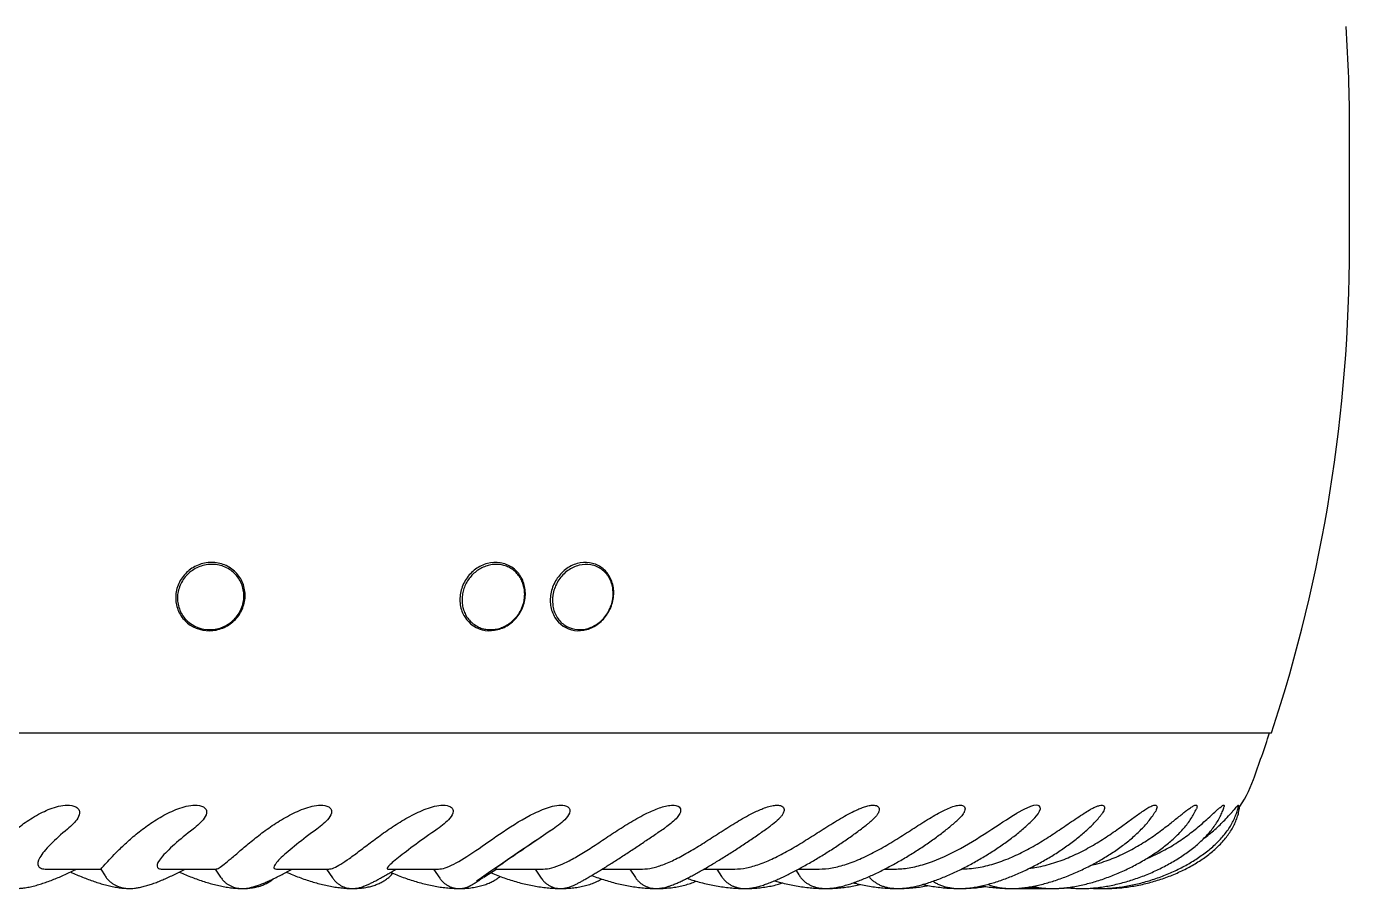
# Model space of a CAD drawing. Header units: millimetres. Extents: x 10 to 459, y 8 to 584.
# Drawn here: x 89.36 to 123.33, y 311.3 to 333.46 of the extents above; entities that cross this region are included whole.
import ezdxf

# ---------------------------------------------------------------- set-up
doc = ezdxf.new("R2010")
doc.units = ezdxf.units.MM
doc.layers.add('OUTLINE', color=7, linetype='Continuous', lineweight=25)

msp = doc.modelspace()

# ---------------------------------------------------------------- linework, layer by layer
at = {"layer": 'OUTLINE'}
for p, q in [((123.335, 327.805), (123.335, 330.805)), ((56.838, 315.305), (121.331, 315.305)), ((89.877, 311.805), (91.265, 311.805)), ((91.265, 311.805), (91.377, 311.629)), ((92.85, 311.805), (94.223, 311.805)), ((94.207, 311.805), (94.343, 311.597)), ((95.781, 311.805), (97.124, 311.805)), ((97.066, 311.805), (97.219, 311.578)), ((98.639, 311.805), (99.937, 311.805)), ((99.814, 311.805), (99.972, 311.57)), ((101.393, 311.805), (102.631, 311.805)), ((102.418, 311.805), (102.574, 311.574)), ((104.145, 311.805), (105.177, 311.805)), ((104.852, 311.805), (104.995, 311.589)), ((106.764, 311.805), (107.547, 311.805)), ((107.087, 311.805), (107.209, 311.617)), ((109.121, 311.77), (109.192, 311.657)), ((109.192, 311.805), (109.714, 311.805)), ((111.402, 311.805), (111.656, 311.805)), ((114.508, 311.305), (115.707, 311.305))]:
    msp.add_line(p, q, dxfattribs=at)
at = {"layer": 'OUTLINE', "flags": 128}
msp.add_lwpolyline([(115.248, 313.117), (115.254, 313.122), (115.3, 313.173), (115.34, 313.227), (115.377, 313.292), (115.395, 313.353), (115.392, 313.394), (115.366, 313.429), (115.335, 313.442), (115.298, 313.446), (115.223, 313.438), (115.14, 313.414), (114.97, 313.339), (114.791, 313.24), (114.791, 313.24)], dxfattribs=at)
at = {"layer": 'OUTLINE'}
for centre, radius, start, end in [((83.335, 330.805), 40, 0, 3.8049), ((83.335, 327.805), 40, 341.79, 0), ((83.335, 327.805), 39.953, 339.9456, 341.7676), ((117.577, 315.305), 3.5, 325.4336, 339.9456), ((168.491, 214.596), 118.132, 123.73708, 124.89009), ((68.839, 360.959), 58.973, 303.16953, 303.54048)]:
    msp.add_arc(centre, radius, start, end, dxfattribs=at)
for points, knots in [([(93.433, 318.184), (93.353, 318.266), (93.29, 318.362), (93.207, 318.575), (93.187, 318.689), (93.194, 318.918), (93.221, 319.034), (93.316, 319.245), (93.386, 319.344), (93.555, 319.506), (93.656, 319.572), (93.874, 319.66), (93.991, 319.684), (94.226, 319.685), (94.341, 319.663), (94.554, 319.576), (94.651, 319.511), (94.81, 319.351), (94.874, 319.253), (94.956, 319.043), (94.976, 318.927), (94.97, 318.698), (94.943, 318.583), (94.848, 318.37), (94.779, 318.273), (94.608, 318.109), (94.508, 318.044), (94.29, 317.954), (94.173, 317.931), (93.824, 317.929), (93.595, 318.021), (93.433, 318.184)], [0, 0, 0, 0, 0.0625, 0.0625, 0.125, 0.125, 0.1875, 0.1875, 0.25, 0.25, 0.3125, 0.3125, 0.375, 0.375, 0.4375, 0.4375, 0.5, 0.5, 0.5625, 0.5625, 0.625, 0.625, 0.6875, 0.6875, 0.75, 0.75, 0.8125, 0.8125, 0.875, 0.875, 1, 1, 1, 1]), ([(93.481, 318.188), (93.402, 318.264), (93.341, 318.355), (93.257, 318.556), (93.235, 318.665), (93.237, 318.884), (93.261, 318.995), (93.348, 319.199), (93.412, 319.295), (93.571, 319.453), (93.666, 319.518), (93.873, 319.607), (93.984, 319.632), (94.209, 319.637), (94.319, 319.619), (94.525, 319.54), (94.619, 319.48), (94.775, 319.329), (94.838, 319.238), (94.922, 319.038), (94.943, 318.928), (94.941, 318.709), (94.918, 318.599), (94.831, 318.393), (94.768, 318.299), (94.608, 318.138), (94.513, 318.074), (94.306, 317.985), (94.194, 317.96), (93.86, 317.952), (93.64, 318.035), (93.481, 318.188)], [0, 0, 0, 0, 0.0625, 0.0625, 0.125, 0.125, 0.1875, 0.1875, 0.25, 0.25, 0.3125, 0.3125, 0.375, 0.375, 0.4375, 0.4375, 0.5, 0.5, 0.5625, 0.5625, 0.625, 0.625, 0.6875, 0.6875, 0.75, 0.75, 0.8125, 0.8125, 0.875, 0.875, 1, 1, 1, 1]), ([(100.613, 318.283), (100.555, 318.376), (100.516, 318.481), (100.481, 318.704), (100.486, 318.821), (100.537, 319.048), (100.584, 319.159), (100.713, 319.355), (100.795, 319.442), (100.982, 319.579), (101.088, 319.629), (101.305, 319.686), (101.416, 319.692), (101.632, 319.659), (101.733, 319.62), (101.912, 319.502), (101.988, 319.424), (102.103, 319.241), (102.142, 319.134), (102.177, 318.913), (102.173, 318.795), (102.122, 318.569), (102.076, 318.458), (101.947, 318.261), (101.865, 318.174), (101.677, 318.036), (101.572, 317.986), (101.355, 317.929), (101.243, 317.923), (100.922, 317.972), (100.73, 318.098), (100.613, 318.283)], [0, 0, 0, 0, 0.0625, 0.0625, 0.125, 0.125, 0.1875, 0.1875, 0.25, 0.25, 0.3125, 0.3125, 0.375, 0.375, 0.4375, 0.4375, 0.5, 0.5, 0.5625, 0.5625, 0.625, 0.625, 0.6875, 0.6875, 0.75, 0.75, 0.8125, 0.8125, 0.875, 0.875, 1, 1, 1, 1]), ([(100.827, 318.111), (100.794, 318.14), (100.728, 318.199), (100.65, 318.308), (100.591, 318.43), (100.554, 318.563), (100.54, 318.702), (100.548, 318.844), (100.579, 318.984), (100.631, 319.119), (100.705, 319.245), (100.796, 319.358), (100.903, 319.455), (101.022, 319.534), (101.151, 319.592), (101.286, 319.627), (101.422, 319.639), (101.556, 319.627), (101.684, 319.59), (101.803, 319.532), (101.909, 319.452), (101.999, 319.354), (102.07, 319.24), (102.121, 319.114), (102.149, 318.978), (102.156, 318.838), (102.139, 318.696), (102.1, 318.557), (102.039, 318.425), (101.959, 318.303), (101.862, 318.196), (101.75, 318.105), (101.627, 318.034), (101.495, 317.984), (101.36, 317.958), (101.224, 317.955), (101.091, 317.977), (100.955, 318.024), (100.873, 318.08), (100.827, 318.111)], [0, 0, 0, 0, 0.026828, 0.053652, 0.080483, 0.107314, 0.134123, 0.16093, 0.18772, 0.214507, 0.241302, 0.268094, 0.294911, 0.321731, 0.348593, 0.375453, 0.402347, 0.429242, 0.45615, 0.483058, 0.509954, 0.536852, 0.563713, 0.590574, 0.6174, 0.644219, 0.67101, 0.697806, 0.724591, 0.751381, 0.778187, 0.804996, 0.831842, 0.85869, 0.885575, 0.912461, 0.939369, 0.966277, 1, 1, 1, 1]), ([(102.927, 318.273), (102.871, 318.365), (102.834, 318.47), (102.802, 318.692), (102.807, 318.809), (102.857, 319.036), (102.904, 319.147), (103.029, 319.345), (103.11, 319.433), (103.292, 319.573), (103.394, 319.625), (103.605, 319.684), (103.713, 319.692), (103.922, 319.662), (104.02, 319.625), (104.192, 319.51), (104.265, 319.433), (104.376, 319.251), (104.413, 319.146), (104.446, 318.925), (104.441, 318.808), (104.391, 318.581), (104.345, 318.47), (104.219, 318.27), (104.14, 318.183), (103.956, 318.042), (103.855, 317.99), (103.644, 317.931), (103.535, 317.923), (103.225, 317.968), (103.039, 318.09), (102.927, 318.273)], [0, 0, 0, 0, 0.0625, 0.0625, 0.125, 0.125, 0.1875, 0.1875, 0.25, 0.25, 0.3125, 0.3125, 0.375, 0.375, 0.4375, 0.4375, 0.5, 0.5, 0.5625, 0.5625, 0.625, 0.625, 0.6875, 0.6875, 0.75, 0.75, 0.8125, 0.8125, 0.875, 0.875, 1, 1, 1, 1]), ([(103.168, 318.081), (103.086, 318.139), (103.019, 318.215), (102.917, 318.393), (102.884, 318.495), (102.859, 318.708), (102.866, 318.821), (102.92, 319.037), (102.967, 319.142), (103.092, 319.329), (103.171, 319.411), (103.349, 319.54), (103.446, 319.586), (103.651, 319.638), (103.754, 319.642), (103.951, 319.607), (104.044, 319.568), (104.204, 319.454), (104.273, 319.377), (104.373, 319.201), (104.406, 319.098), (104.432, 318.885), (104.425, 318.773), (104.371, 318.556), (104.325, 318.452), (104.199, 318.263), (104.121, 318.181), (103.943, 318.052), (103.845, 318.006), (103.542, 317.929), (103.331, 317.965), (103.168, 318.081)], [0, 0, 0, 0, 0.0625, 0.0625, 0.125, 0.125, 0.1875, 0.1875, 0.25, 0.25, 0.3125, 0.3125, 0.375, 0.375, 0.4375, 0.4375, 0.5, 0.5, 0.5625, 0.5625, 0.625, 0.625, 0.6875, 0.6875, 0.75, 0.75, 0.8125, 0.8125, 0.875, 0.875, 1, 1, 1, 1]), ([(89.721, 313.24), (89.848, 313.306), (89.985, 313.364), (90.201, 313.423), (90.276, 313.438), (90.428, 313.45), (90.506, 313.447), (90.612, 313.413), (90.645, 313.396), (90.695, 313.35), (90.712, 313.32), (90.731, 313.228), (90.708, 313.167), (90.643, 313.058), (90.6, 313.01), (90.51, 312.918), (90.461, 312.875), (90.412, 312.834)], [0, 0, 0, 0, 0.25, 0.25, 0.375, 0.375, 0.5, 0.5, 0.5625, 0.5625, 0.625, 0.625, 0.75, 0.75, 0.875, 0.875, 1, 1, 1, 1]), ([(92.99, 313.24), (93.122, 313.306), (93.262, 313.364), (93.481, 313.423), (93.557, 313.438), (93.707, 313.45), (93.784, 313.447), (93.886, 313.412), (93.918, 313.395), (93.964, 313.349), (93.979, 313.32), (93.991, 313.228), (93.962, 313.166), (93.889, 313.058), (93.843, 313.01), (93.745, 312.918), (93.692, 312.875), (93.639, 312.834)], [0, 0, 0, 0, 0.25, 0.25, 0.375, 0.375, 0.5, 0.5, 0.5625, 0.5625, 0.625, 0.625, 0.75, 0.75, 0.875, 0.875, 1, 1, 1, 1]), ([(96.217, 313.24), (96.352, 313.306), (96.493, 313.365), (96.713, 313.423), (96.786, 313.438), (96.934, 313.45), (97.01, 313.447), (97.107, 313.412), (97.137, 313.395), (97.179, 313.349), (97.191, 313.32), (97.196, 313.228), (97.163, 313.166), (97.082, 313.058), (97.032, 313.009), (96.928, 312.918), (96.872, 312.875), (96.816, 312.834)], [0, 0, 0, 0, 0.25, 0.25, 0.375, 0.375, 0.5, 0.5, 0.5625, 0.5625, 0.625, 0.625, 0.75, 0.75, 0.875, 0.875, 1, 1, 1, 1]), ([(99.366, 313.24), (99.501, 313.306), (99.642, 313.364), (99.858, 313.423), (99.931, 313.438), (100.073, 313.45), (100.146, 313.447), (100.239, 313.413), (100.267, 313.397), (100.305, 313.35), (100.315, 313.321), (100.313, 313.229), (100.277, 313.168), (100.189, 313.058), (100.136, 313.01), (100.026, 312.918), (99.968, 312.875), (99.909, 312.834)], [0, 0, 0, 0, 0.25, 0.25, 0.375, 0.375, 0.5, 0.5, 0.5625, 0.5625, 0.625, 0.625, 0.75, 0.75, 0.875, 0.875, 1, 1, 1, 1]), ([(102.402, 313.24), (102.537, 313.306), (102.676, 313.364), (102.887, 313.423), (102.958, 313.438), (103.096, 313.45), (103.166, 313.447), (103.251, 313.413), (103.276, 313.396), (103.309, 313.35), (103.316, 313.32), (103.307, 313.228), (103.267, 313.167), (103.173, 313.058), (103.118, 313.01), (103.004, 312.918), (102.944, 312.875), (102.882, 312.834)], [0, 0, 0, 0, 0.25, 0.25, 0.375, 0.375, 0.5, 0.5, 0.5625, 0.5625, 0.625, 0.625, 0.75, 0.75, 0.875, 0.875, 1, 1, 1, 1]), ([(105.292, 313.24), (105.345, 313.266), (105.45, 313.316), (105.61, 313.378), (105.768, 313.426), (105.898, 313.447), (105.996, 313.447), (106.064, 313.434), (106.12, 313.406), (106.155, 313.36), (106.161, 313.298), (106.141, 313.237), (106.108, 313.18), (106.047, 313.102), (105.945, 313.006), (105.839, 312.925), (105.778, 312.884), (105.767, 312.876)], [0, 0, 0, 0, 0.102774, 0.205484, 0.306196, 0.406563, 0.456997, 0.507262, 0.554921, 0.602988, 0.64528, 0.693272, 0.730756, 0.768348, 0.872177, 0.976575, 1, 1, 1, 1]), ([(108.004, 313.24), (108.049, 313.262), (108.138, 313.306), (108.278, 313.365), (108.422, 313.415), (108.556, 313.444), (108.655, 313.449), (108.719, 313.439), (108.764, 313.421), (108.802, 313.39), (108.819, 313.34), (108.811, 313.276), (108.778, 313.21), (108.73, 313.145), (108.647, 313.058), (108.564, 312.985), (108.495, 312.938), (108.483, 312.93)], [0, 0, 0, 0, 0.094202, 0.188364, 0.294238, 0.399852, 0.478351, 0.518043, 0.557642, 0.605208, 0.653153, 0.695006, 0.751296, 0.799105, 0.847037, 0.974155, 1, 1, 1, 1]), ([(110.509, 313.24), (110.575, 313.274), (110.681, 313.327), (110.824, 313.386), (110.94, 313.423), (111.053, 313.447), (111.146, 313.448), (111.213, 313.427), (111.25, 313.392), (111.262, 313.343), (111.251, 313.283), (111.219, 313.219), (111.173, 313.158), (111.107, 313.087), (111.044, 313.029), (110.996, 312.992), (110.987, 312.985)], [0, 0, 0, 0, 0.153331, 0.245865, 0.338326, 0.43232, 0.525805, 0.584311, 0.643265, 0.687345, 0.731439, 0.788851, 0.836201, 0.883673, 0.978026, 1, 1, 1, 1]), ([(112.78, 313.24), (112.825, 313.264), (112.922, 313.317), (113.069, 313.384), (113.207, 313.432), (113.308, 313.448), (113.373, 313.445), (113.417, 313.432), (113.451, 313.404), (113.464, 313.356), (113.452, 313.294), (113.419, 313.232), (113.376, 313.174), (113.322, 313.111), (113.275, 313.072), (113.246, 313.046)], [0, 0, 0, 0, 0.1166198, 0.2548262, 0.3927435, 0.4989948, 0.5527304, 0.606323, 0.6634089, 0.721019, 0.7707113, 0.8288623, 0.8750123, 0.9212888, 1, 1, 1, 1]), ([(114.05, 311.414), (114.073, 311.404), (114.131, 311.38), (114.231, 311.352), (114.35, 311.327), (114.479, 311.311), (114.617, 311.304), (114.763, 311.306), (114.915, 311.317), (115.069, 311.337), (115.226, 311.364), (115.384, 311.399), (115.543, 311.44), (115.703, 311.487), (115.864, 311.54), (116.025, 311.599), (116.186, 311.663), (116.346, 311.732), (116.505, 311.806), (116.662, 311.884), (116.817, 311.967), (116.969, 312.053), (117.117, 312.143), (117.262, 312.236), (117.401, 312.332), (117.536, 312.431), (117.665, 312.533), (117.789, 312.638), (117.906, 312.745), (118.016, 312.855), (118.12, 312.968), (118.215, 313.084), (118.29, 313.186), (118.329, 313.251), (118.343, 313.274)], [0, 0, 0, 0, 0.018167, 0.046218, 0.07601, 0.107597, 0.140688, 0.174658, 0.208733, 0.242448, 0.275686, 0.308457, 0.340823, 0.372854, 0.404616, 0.436167, 0.46756, 0.498838, 0.53004, 0.561199, 0.592356, 0.623529, 0.654754, 0.686063, 0.717496, 0.749102, 0.780927, 0.813033, 0.845493, 0.878387, 0.911805, 0.945831, 0.980485, 1, 1, 1, 1]), ([(115.208, 311.362), (115.235, 311.355), (115.306, 311.338), (115.428, 311.32), (115.572, 311.307), (115.723, 311.304), (115.878, 311.309), (116.037, 311.323), (116.199, 311.344), (116.362, 311.373), (116.526, 311.409), (116.691, 311.451), (116.856, 311.499), (117.022, 311.554), (117.187, 311.614), (117.35, 311.679), (117.513, 311.75), (117.673, 311.825), (117.83, 311.905), (117.984, 311.99), (118.133, 312.078), (118.279, 312.17), (118.419, 312.266), (118.555, 312.366), (118.684, 312.469), (118.806, 312.575), (118.922, 312.684), (119.031, 312.798), (119.131, 312.915), (119.223, 313.035), (119.304, 313.16), (119.363, 313.266), (119.391, 313.331), (119.401, 313.352)], [0, 0, 0, 0, 0.020472, 0.053354, 0.087204, 0.121531, 0.155823, 0.189837, 0.223497, 0.256806, 0.2898, 0.322529, 0.355041, 0.387382, 0.419596, 0.451725, 0.483798, 0.515856, 0.547923, 0.580032, 0.612214, 0.644508, 0.676955, 0.709603, 0.742499, 0.775702, 0.809275, 0.843277, 0.87775, 0.912685, 0.947964, 0.983121, 1, 1, 1, 1]), ([(116.093, 311.331), (116.115, 311.328), (116.187, 311.317), (116.312, 311.308), (116.47, 311.304), (116.632, 311.308), (116.796, 311.321), (116.963, 311.341), (117.131, 311.368), (117.3, 311.402), (117.469, 311.443), (117.638, 311.49), (117.807, 311.543), (117.975, 311.602), (118.141, 311.667), (118.304, 311.737), (118.465, 311.813), (118.622, 311.893), (118.775, 311.977), (118.923, 312.067), (119.067, 312.16), (119.204, 312.258), (119.336, 312.36), (119.461, 312.466), (119.578, 312.575), (119.688, 312.689), (119.789, 312.807), (119.881, 312.93), (119.961, 313.055), (120.027, 313.179), (120.078, 313.297), (120.102, 313.373), (120.114, 313.41)], [0, 0, 0, 0, 0.015537, 0.050589, 0.085657, 0.120536, 0.15515, 0.189484, 0.223558, 0.257405, 0.291064, 0.324573, 0.357972, 0.391295, 0.424577, 0.457852, 0.491147, 0.524492, 0.557923, 0.591472, 0.625186, 0.659104, 0.693274, 0.727741, 0.762554, 0.797736, 0.833288, 0.869145, 0.905065, 0.940622, 0.971719, 1, 1, 1, 1]), ([(116.52, 313.24), (116.566, 313.269), (116.644, 313.318), (116.747, 313.374), (116.834, 313.415), (116.915, 313.442), (116.979, 313.45), (117.024, 313.436), (117.046, 313.406), (117.046, 313.36), (117.028, 313.307), (116.996, 313.248), (116.966, 313.211), (116.95, 313.192)], [0, 0, 0, 0, 0.161712, 0.274979, 0.388176, 0.502761, 0.61691, 0.695329, 0.774309, 0.830581, 0.887043, 0.940886, 1, 1, 1, 1]), ([(116.694, 311.314), (116.711, 311.313), (116.78, 311.307), (116.907, 311.304), (117.074, 311.307), (117.243, 311.318), (117.414, 311.337), (117.587, 311.362), (117.759, 311.395), (117.932, 311.434), (118.104, 311.48), (118.275, 311.532), (118.444, 311.59), (118.611, 311.654), (118.775, 311.724), (118.935, 311.799), (119.092, 311.879), (119.243, 311.964), (119.389, 312.054), (119.53, 312.149), (119.664, 312.249), (119.791, 312.353), (119.911, 312.462), (120.022, 312.575), (120.125, 312.694), (120.217, 312.816), (120.297, 312.942), (120.366, 313.07), (120.418, 313.195), (120.459, 313.318), (120.475, 313.399), (120.483, 313.441)], [0, 0, 0, 0, 0.011462, 0.047559, 0.083449, 0.119112, 0.154557, 0.189808, 0.224897, 0.259856, 0.294721, 0.329526, 0.364301, 0.39908, 0.433891, 0.468758, 0.503723, 0.538819, 0.574083, 0.609558, 0.645277, 0.681284, 0.717596, 0.754217, 0.791107, 0.828137, 0.865003, 0.901369, 0.936878, 0.967717, 1, 1, 1, 1]), ([(116.989, 311.307), (116.997, 311.306), (117.062, 311.304), (117.186, 311.306), (117.359, 311.314), (117.533, 311.33), (117.709, 311.354), (117.884, 311.384), (118.059, 311.421), (118.233, 311.465), (118.406, 311.515), (118.576, 311.571), (118.743, 311.634), (118.907, 311.702), (119.067, 311.777), (119.222, 311.856), (119.371, 311.942), (119.515, 312.032), (119.653, 312.128), (119.783, 312.23), (119.906, 312.336), (120.02, 312.447), (120.125, 312.564), (120.219, 312.685), (120.302, 312.809), (120.372, 312.936), (120.429, 313.065), (120.472, 313.194), (120.499, 313.305), (120.507, 313.373), (120.51, 313.398)], [0, 0, 0, 0, 0.006, 0.043697, 0.081204, 0.11854, 0.155733, 0.192811, 0.229807, 0.266751, 0.303678, 0.340618, 0.377597, 0.414643, 0.451794, 0.489084, 0.526549, 0.564223, 0.602141, 0.640323, 0.678779, 0.717483, 0.756368, 0.795235, 0.833819, 0.871819, 0.908952, 0.945024, 0.979968, 1, 1, 1, 1]), ([(117.948, 313.24), (117.991, 313.27), (118.074, 313.327), (118.186, 313.395), (118.275, 313.436), (118.332, 313.449), (118.364, 313.444), (118.383, 313.431), (118.394, 313.404), (118.385, 313.356), (118.366, 313.308), (118.348, 313.281), (118.343, 313.274)], [0, 0, 0, 0, 0.181755, 0.353901, 0.525632, 0.645948, 0.706671, 0.767266, 0.840253, 0.913919, 0.976777, 1, 1, 1, 1]), ([(119.061, 313.24), (119.089, 313.263), (119.147, 313.308), (119.231, 313.37), (119.313, 313.424), (119.371, 313.448), (119.404, 313.446), (119.417, 313.431), (119.42, 313.402), (119.408, 313.369), (119.401, 313.352)], [0, 0, 0, 0, 0.151858, 0.303658, 0.490536, 0.676581, 0.76326, 0.849588, 0.925015, 1, 1, 1, 1]), ([(119.845, 313.24), (119.883, 313.275), (119.943, 313.331), (120.011, 313.39), (120.056, 313.425), (120.089, 313.445), (120.112, 313.449), (120.118, 313.436), (120.117, 313.42), (120.114, 313.411), (120.114, 313.41)], [0, 0, 0, 0, 0.264801, 0.41952, 0.574091, 0.69715, 0.819908, 0.934511, 0.992802, 1, 1, 1, 1]), ([(120.292, 313.24), (120.307, 313.258), (120.341, 313.296), (120.386, 313.348), (120.427, 313.395), (120.46, 313.431), (120.478, 313.446), (120.487, 313.451), (120.483, 313.441), (120.483, 313.441)], [0, 0, 0, 0, 0.1501557, 0.3256516, 0.5010801, 0.6779174, 0.8543539, 0.9903297, 1, 1, 1, 1]), ([(88.27, 311.814), (88.269, 311.815), (88.262, 311.818), (88.266, 311.844), (88.282, 311.888), (88.311, 311.945), (88.353, 312.015), (88.409, 312.097), (88.476, 312.189), (88.556, 312.289), (88.65, 312.397), (88.757, 312.513), (88.878, 312.633), (89.012, 312.756), (89.162, 312.88), (89.329, 313.005), (89.514, 313.128), (89.652, 313.203), (89.721, 313.24)], [0, 0, 0, 0, 0.013722, 0.091722, 0.155153, 0.218586, 0.283944, 0.349301, 0.411474, 0.473645, 0.537529, 0.601415, 0.665244, 0.729067, 0.794766, 0.860457, 0.929881, 1, 1, 1, 1]), ([(91.265, 311.805), (91.269, 311.805), (91.307, 311.848), (91.458, 312.014), (91.568, 312.134), (91.788, 312.353), (91.869, 312.432), (92.049, 312.594), (92.147, 312.68), (92.362, 312.85), (92.476, 312.934), (92.72, 313.094), (92.852, 313.171), (92.99, 313.24)], [0, 0, 0, 0, 0.25, 0.25, 0.5, 0.5, 0.625, 0.625, 0.75, 0.75, 0.875, 0.875, 1, 1, 1, 1]), ([(94.223, 311.805), (94.241, 311.805), (94.268, 311.816), (94.338, 311.858), (94.383, 311.889), (94.488, 311.972), (94.549, 312.022), (94.687, 312.139), (94.765, 312.207), (94.935, 312.352), (95.027, 312.43), (95.227, 312.594), (95.335, 312.679), (95.563, 312.848), (95.683, 312.932), (95.939, 313.094), (96.076, 313.171), (96.217, 313.24)], [0, 0, 0, 0, 0.125, 0.125, 0.25, 0.25, 0.375, 0.375, 0.5, 0.5, 0.625, 0.625, 0.75, 0.75, 0.875, 0.875, 1, 1, 1, 1]), ([(97.124, 311.805), (97.158, 311.805), (97.201, 311.816), (97.303, 311.858), (97.363, 311.889), (97.498, 311.972), (97.572, 312.022), (97.736, 312.139), (97.827, 312.207), (98.019, 312.352), (98.12, 312.43), (98.338, 312.593), (98.454, 312.679), (98.695, 312.848), (98.82, 312.932), (99.084, 313.093), (99.223, 313.171), (99.366, 313.24)], [0, 0, 0, 0, 0.125, 0.125, 0.25, 0.25, 0.375, 0.375, 0.5, 0.5, 0.625, 0.625, 0.75, 0.75, 0.875, 0.875, 1, 1, 1, 1]), ([(99.937, 311.805), (100.037, 311.805), (100.173, 311.849), (100.496, 312.013), (100.688, 312.135), (101.111, 312.425), (101.347, 312.596), (101.848, 312.933), (102.121, 313.104), (102.402, 313.24)], [0, 0, 0, 0, 0.25, 0.25, 0.5, 0.5, 0.75, 0.75, 1, 1, 1, 1]), ([(102.631, 311.805), (102.697, 311.805), (102.77, 311.816), (102.931, 311.858), (103.019, 311.889), (103.209, 311.972), (103.308, 312.023), (103.519, 312.14), (103.63, 312.207), (103.861, 312.353), (103.98, 312.431), (104.225, 312.594), (104.353, 312.68), (104.612, 312.849), (104.743, 312.933), (105.013, 313.094), (105.153, 313.172), (105.292, 313.24)], [0, 0, 0, 0, 0.125, 0.125, 0.25, 0.25, 0.375, 0.375, 0.5, 0.5, 0.625, 0.625, 0.75, 0.75, 0.875, 0.875, 1, 1, 1, 1]), ([(104.996, 311.59), (105.004, 311.578), (105.026, 311.542), (105.074, 311.491), (105.135, 311.436), (105.202, 311.392), (105.27, 311.358), (105.339, 311.333), (105.407, 311.316), (105.473, 311.307), (105.536, 311.304), (105.597, 311.307), (105.658, 311.314), (105.721, 311.325), (105.793, 311.343), (105.883, 311.372), (105.983, 311.41), (106.091, 311.456), (106.195, 311.504), (106.305, 311.558), (106.42, 311.618), (106.539, 311.681), (106.661, 311.749), (106.787, 311.82), (106.916, 311.896), (107.048, 311.974), (107.183, 312.056), (107.319, 312.141), (107.456, 312.227), (107.594, 312.316), (107.732, 312.407), (107.87, 312.498), (108.006, 312.591), (108.14, 312.683), (108.271, 312.775), (108.386, 312.857), (108.455, 312.908), (108.484, 312.929)], [0, 0, 0, 0, 0.009116, 0.027666, 0.045685, 0.063274, 0.08052, 0.097509, 0.114336, 0.131169, 0.148286, 0.166165, 0.185548, 0.207568, 0.234082, 0.268627, 0.317016, 0.354908, 0.390698, 0.428378, 0.464688, 0.500163, 0.535109, 0.569691, 0.604023, 0.63817, 0.672189, 0.706108, 0.73996, 0.77377, 0.807551, 0.841321, 0.875097, 0.908891, 0.942716, 0.976601, 1, 1, 1, 1]), ([(105.177, 311.805), (105.258, 311.805), (105.345, 311.816), (105.532, 311.858), (105.634, 311.889), (105.847, 311.972), (105.957, 312.022), (106.188, 312.14), (106.309, 312.207), (106.554, 312.353), (106.679, 312.431), (106.935, 312.594), (107.067, 312.68), (107.33, 312.849), (107.462, 312.933), (107.731, 313.094), (107.869, 313.172), (108.004, 313.24)], [0, 0, 0, 0, 0.125, 0.125, 0.25, 0.25, 0.375, 0.375, 0.5, 0.5, 0.625, 0.625, 0.75, 0.75, 0.875, 0.875, 1, 1, 1, 1]), ([(107.21, 311.618), (107.216, 311.608), (107.237, 311.573), (107.282, 311.521), (107.344, 311.462), (107.412, 311.414), (107.482, 311.375), (107.554, 311.346), (107.627, 311.325), (107.7, 311.312), (107.773, 311.305), (107.849, 311.305), (107.93, 311.311), (108.021, 311.324), (108.129, 311.348), (108.246, 311.382), (108.37, 311.425), (108.494, 311.472), (108.621, 311.526), (108.75, 311.584), (108.881, 311.647), (109.014, 311.713), (109.15, 311.784), (109.287, 311.859), (109.427, 311.937), (109.568, 312.019), (109.709, 312.104), (109.851, 312.191), (109.993, 312.28), (110.134, 312.371), (110.272, 312.464), (110.409, 312.557), (110.543, 312.651), (110.674, 312.746), (110.8, 312.84), (110.905, 312.92), (110.965, 312.968), (110.987, 312.985)], [0, 0, 0, 0, 0.0074, 0.026587, 0.04537, 0.063869, 0.082236, 0.100631, 0.119272, 0.138468, 0.158681, 0.180598, 0.205245, 0.234203, 0.269741, 0.312456, 0.348773, 0.386915, 0.42304, 0.457919, 0.492009, 0.525567, 0.558753, 0.591669, 0.62439, 0.656971, 0.689451, 0.721861, 0.754229, 0.786578, 0.81893, 0.851307, 0.883724, 0.916209, 0.948799, 0.981525, 1, 1, 1, 1]), ([(107.547, 311.805), (107.641, 311.805), (107.741, 311.816), (107.954, 311.858), (108.068, 311.89), (108.301, 311.972), (108.421, 312.022), (108.67, 312.14), (108.799, 312.208), (109.056, 312.353), (109.186, 312.431), (109.45, 312.594), (109.584, 312.68), (109.848, 312.849), (109.98, 312.933), (110.245, 313.095), (110.379, 313.172), (110.509, 313.24)], [0, 0, 0, 0, 0.125, 0.125, 0.25, 0.25, 0.375, 0.375, 0.5, 0.5, 0.625, 0.625, 0.75, 0.75, 0.875, 0.875, 1, 1, 1, 1]), ([(109.193, 311.658), (109.201, 311.643), (109.226, 311.603), (109.276, 311.545), (109.34, 311.484), (109.41, 311.433), (109.484, 311.391), (109.561, 311.358), (109.64, 311.333), (109.722, 311.316), (109.809, 311.307), (109.902, 311.304), (110.005, 311.309), (110.122, 311.324), (110.251, 311.35), (110.388, 311.385), (110.526, 311.427), (110.664, 311.476), (110.802, 311.529), (110.942, 311.588), (111.083, 311.651), (111.226, 311.718), (111.371, 311.79), (111.516, 311.866), (111.663, 311.946), (111.809, 312.028), (111.955, 312.114), (112.1, 312.203), (112.243, 312.294), (112.384, 312.386), (112.523, 312.481), (112.658, 312.576), (112.79, 312.672), (112.917, 312.769), (113.039, 312.866), (113.15, 312.958), (113.217, 313.017), (113.248, 313.045)], [0, 0, 0, 0, 0.010877, 0.030612, 0.05007, 0.06942, 0.088861, 0.108623, 0.129011, 0.150439, 0.173487, 0.198949, 0.227878, 0.261319, 0.298862, 0.336702, 0.372704, 0.407162, 0.440553, 0.473205, 0.505339, 0.537096, 0.568575, 0.599854, 0.630984, 0.662011, 0.692965, 0.723882, 0.75479, 0.785705, 0.816657, 0.84767, 0.87878, 0.910024, 0.941451, 0.97312, 1, 1, 1, 1]), ([(109.714, 311.805), (109.82, 311.805), (109.932, 311.816), (110.169, 311.858), (110.293, 311.89), (110.545, 311.972), (110.674, 312.022), (110.938, 312.14), (111.072, 312.208), (111.339, 312.353), (111.473, 312.431), (111.742, 312.595), (111.876, 312.68), (112.139, 312.849), (112.269, 312.933), (112.529, 313.096), (112.656, 313.172), (112.78, 313.24)], [0, 0, 0, 0, 0.125, 0.125, 0.25, 0.25, 0.375, 0.375, 0.5, 0.5, 0.625, 0.625, 0.75, 0.75, 0.875, 0.875, 1, 1, 1, 1]), ([(110.993, 311.611), (110.997, 311.606), (111.019, 311.576), (111.069, 311.528), (111.14, 311.471), (111.217, 311.423), (111.298, 311.384), (111.384, 311.352), (111.475, 311.329), (111.572, 311.313), (111.678, 311.305), (111.795, 311.305), (111.924, 311.315), (112.062, 311.335), (112.205, 311.364), (112.35, 311.401), (112.496, 311.444), (112.643, 311.493), (112.79, 311.548), (112.939, 311.608), (113.089, 311.672), (113.24, 311.742), (113.391, 311.815), (113.542, 311.893), (113.693, 311.975), (113.842, 312.059), (113.99, 312.147), (114.136, 312.238), (114.279, 312.331), (114.418, 312.426), (114.554, 312.523), (114.685, 312.621), (114.811, 312.72), (114.932, 312.82), (115.048, 312.922), (115.154, 313.021), (115.218, 313.085), (115.248, 313.116)], [0, 0, 0, 0, 0.004299, 0.024792, 0.045281, 0.06599, 0.087179, 0.109178, 0.132408, 0.157401, 0.184792, 0.21518, 0.24863, 0.283975, 0.319049, 0.353079, 0.38613, 0.418412, 0.450116, 0.481387, 0.512336, 0.543041, 0.573565, 0.603958, 0.634263, 0.664513, 0.694738, 0.724969, 0.755227, 0.785541, 0.815949, 0.846488, 0.877209, 0.908162, 0.93943, 0.971105, 1, 1, 1, 1]), ([(111.656, 311.805), (111.773, 311.805), (111.896, 311.816), (112.153, 311.858), (112.286, 311.89), (112.688, 312.013), (112.968, 312.135), (113.516, 312.425), (113.789, 312.596), (114.307, 312.933), (114.559, 313.104), (114.791, 313.24)], [0, 0, 0, 0, 0.125, 0.125, 0.25, 0.25, 0.5, 0.5, 0.75, 0.75, 1, 1, 1, 1]), ([(112.64, 311.493), (112.647, 311.488), (112.68, 311.464), (112.744, 311.428), (112.834, 311.387), (112.93, 311.355), (113.034, 311.33), (113.147, 311.313), (113.27, 311.304), (113.404, 311.305), (113.545, 311.315), (113.693, 311.335), (113.843, 311.363), (113.994, 311.398), (114.147, 311.439), (114.301, 311.487), (114.456, 311.541), (114.612, 311.6), (114.768, 311.664), (114.924, 311.733), (115.08, 311.806), (115.235, 311.884), (115.388, 311.966), (115.54, 312.051), (115.689, 312.14), (115.834, 312.231), (115.976, 312.326), (116.114, 312.422), (116.247, 312.521), (116.376, 312.622), (116.498, 312.725), (116.615, 312.829), (116.725, 312.936), (116.829, 313.045), (116.904, 313.13), (116.942, 313.179), (116.951, 313.191)], [0, 0, 0, 0, 0.00588, 0.028704, 0.052353, 0.077191, 0.10364, 0.132128, 0.16293, 0.19588, 0.23016, 0.264533, 0.298319, 0.331415, 0.363896, 0.395874, 0.427458, 0.458734, 0.489774, 0.520636, 0.551371, 0.582018, 0.612611, 0.643189, 0.673775, 0.704397, 0.735089, 0.765887, 0.796835, 0.827986, 0.859393, 0.891137, 0.923311, 0.956031, 0.989438, 1, 1, 1, 1]), ([(113.371, 311.806), (113.436, 311.808), (113.575, 311.812), (113.785, 311.84), (113.996, 311.884), (114.2, 311.939), (114.407, 312.008), (114.613, 312.089), (114.815, 312.18), (115.014, 312.279), (115.211, 312.387), (115.407, 312.502), (115.597, 312.621), (115.785, 312.744), (115.969, 312.869), (116.154, 312.996), (116.339, 313.123), (116.459, 313.201), (116.52, 313.24)], [0, 0, 0, 0, 0.06336, 0.134174, 0.194302, 0.254429, 0.316389, 0.378349, 0.437191, 0.496035, 0.5565, 0.616966, 0.677349, 0.737737, 0.799882, 0.862022, 0.930641, 1, 1, 1, 1]), ([(115.122, 311.828), (115.165, 311.833), (115.278, 311.847), (115.465, 311.885), (115.682, 311.942), (115.897, 312.012), (116.106, 312.093), (116.309, 312.183), (116.51, 312.284), (116.708, 312.392), (116.9, 312.507), (117.087, 312.627), (117.269, 312.75), (117.432, 312.866), (117.577, 312.971), (117.706, 313.066), (117.831, 313.157), (117.909, 313.212), (117.948, 313.24)], [0, 0, 0, 0, 0.042087, 0.109616, 0.17927, 0.248926, 0.313968, 0.379012, 0.445877, 0.512743, 0.579068, 0.645388, 0.713579, 0.781767, 0.835748, 0.889726, 0.944866, 1, 1, 1, 1]), ([(116.69, 311.9), (116.746, 311.914), (116.877, 311.946), (117.077, 312.011), (117.288, 312.091), (117.492, 312.181), (117.692, 312.281), (117.888, 312.39), (118.076, 312.504), (118.257, 312.624), (118.431, 312.747), (118.586, 312.863), (118.722, 312.969), (118.841, 313.064), (118.955, 313.156), (119.026, 313.212), (119.061, 313.24)], [0, 0, 0, 0, 0.059369, 0.1390726, 0.2134722, 0.2878705, 0.364353, 0.4408337, 0.5166815, 0.5925206, 0.670505, 0.7484817, 0.8106852, 0.8728873, 0.9364434, 1, 1, 1, 1]), ([(118.138, 312.082), (118.14, 312.083), (118.212, 312.11), (118.347, 312.172), (118.544, 312.269), (118.735, 312.376), (118.918, 312.491), (119.092, 312.61), (119.258, 312.733), (119.413, 312.857), (119.566, 312.987), (119.712, 313.118), (119.8, 313.199), (119.845, 313.24)], [0, 0, 0, 0, 0.003281, 0.096763, 0.190248, 0.286316, 0.382381, 0.47827, 0.574162, 0.672843, 0.771516, 0.885091, 1, 1, 1, 1]), ([(119.593, 312.592), (119.6, 312.597), (119.662, 312.642), (119.768, 312.729), (119.912, 312.853), (120.042, 312.976), (120.174, 313.11), (120.249, 313.193), (120.292, 313.24)], [0, 0, 0, 0, 0.02238, 0.202324, 0.382257, 0.567676, 0.753075, 1, 1, 1, 1]), ([(90.412, 312.834), (90.249, 312.697), (90.102, 312.565), (89.854, 312.313), (89.759, 312.199), (89.645, 312.003), (89.632, 311.926), (89.68, 311.851), (89.706, 311.834), (89.779, 311.811), (89.825, 311.805), (89.877, 311.805)], [0, 0, 0, 0, 0.25, 0.25, 0.5, 0.5, 0.75, 0.75, 0.875, 0.875, 1, 1, 1, 1]), ([(93.639, 312.834), (93.463, 312.697), (93.301, 312.565), (93.018, 312.313), (92.903, 312.198), (92.744, 312.003), (92.705, 311.926), (92.715, 311.851), (92.729, 311.834), (92.776, 311.811), (92.81, 311.805), (92.85, 311.805)], [0, 0, 0, 0, 0.25, 0.25, 0.5, 0.5, 0.75, 0.75, 0.875, 0.875, 1, 1, 1, 1]), ([(96.816, 312.834), (96.629, 312.697), (96.454, 312.564), (96.139, 312.312), (96.004, 312.198), (95.852, 312.051), (95.81, 312.007), (95.749, 311.932), (95.729, 311.901), (95.701, 311.827), (95.725, 311.805), (95.781, 311.805)], [0, 0, 0, 0, 0.25, 0.25, 0.5, 0.5, 0.625, 0.625, 0.75, 0.75, 1, 1, 1, 1]), ([(99.909, 312.834), (99.713, 312.697), (99.528, 312.565), (99.183, 312.313), (99.032, 312.198), (98.787, 312.003), (98.699, 311.926), (98.633, 311.851), (98.621, 311.834), (98.617, 311.811), (98.624, 311.805), (98.639, 311.805)], [0, 0, 0, 0, 0.25, 0.25, 0.5, 0.5, 0.75, 0.75, 0.875, 0.875, 1, 1, 1, 1]), ([(102.882, 312.834), (102.682, 312.698), (102.485, 312.564), (102.117, 312.313), (101.95, 312.199), (101.736, 312.051), (101.673, 312.008), (101.565, 311.933), (101.52, 311.901), (101.416, 311.827), (101.389, 311.805), (101.393, 311.805)], [0, 0, 0, 0, 0.25, 0.25, 0.5, 0.5, 0.625, 0.625, 0.75, 0.75, 1, 1, 1, 1]), ([(102.575, 311.574), (102.586, 311.558), (102.613, 311.518), (102.666, 311.465), (102.728, 311.414), (102.794, 311.374), (102.861, 311.344), (102.929, 311.323), (102.995, 311.31), (103.058, 311.305), (103.116, 311.305), (103.168, 311.311), (103.215, 311.319), (103.257, 311.329), (103.297, 311.341), (103.338, 311.356), (103.385, 311.375), (103.444, 311.402), (103.514, 311.437), (103.592, 311.479), (103.674, 311.525), (103.763, 311.576), (103.86, 311.633), (103.962, 311.694), (104.069, 311.759), (104.182, 311.829), (104.299, 311.902), (104.421, 311.979), (104.546, 312.059), (104.675, 312.142), (104.806, 312.228), (104.939, 312.315), (105.073, 312.404), (105.208, 312.495), (105.343, 312.585), (105.477, 312.676), (105.609, 312.767), (105.706, 312.833), (105.758, 312.869), (105.767, 312.876)], [0, 0, 0, 0, 0.013196, 0.031248, 0.04868, 0.065557, 0.081901, 0.097722, 0.11299, 0.127648, 0.141679, 0.155243, 0.168801, 0.182941, 0.19852, 0.216853, 0.240129, 0.273306, 0.315656, 0.353721, 0.38982, 0.427899, 0.464769, 0.500959, 0.536736, 0.572242, 0.607562, 0.642756, 0.677852, 0.712882, 0.747861, 0.782802, 0.817722, 0.852625, 0.887523, 0.922421, 0.957325, 0.992245, 1, 1, 1, 1]), ([(88.355, 311.674), (88.366, 311.656), (88.392, 311.613), (88.445, 311.551), (88.511, 311.49), (88.582, 311.438), (88.657, 311.396), (88.736, 311.362), (88.818, 311.336), (88.904, 311.318), (88.995, 311.307), (89.094, 311.304), (89.205, 311.309), (89.328, 311.324), (89.462, 311.349), (89.602, 311.384), (89.742, 311.425), (89.883, 311.473), (90.024, 311.526), (90.167, 311.584), (90.311, 311.647), (90.457, 311.715), (90.567, 311.768), (90.628, 311.799), (90.64, 311.805)], [0, 0, 0, 0, 0.02304, 0.057489, 0.091554, 0.125548, 0.159831, 0.194839, 0.23114, 0.269498, 0.31094, 0.356823, 0.40874, 0.467642, 0.531437, 0.594368, 0.65468, 0.712825, 0.769409, 0.82488, 0.879546, 0.933624, 0.987266, 1, 1, 1, 1]), ([(90.49, 311.731), (90.505, 311.724), (90.57, 311.693), (90.686, 311.642), (90.837, 311.58), (90.986, 311.524), (91.133, 311.472), (91.278, 311.427), (91.422, 311.387), (91.565, 311.354), (91.706, 311.329), (91.836, 311.312), (91.918, 311.309), (91.953, 311.307)], [0, 0, 0, 0, 0.0275662, 0.121781, 0.2165103, 0.3119269, 0.4082403, 0.5057302, 0.6047556, 0.7057803, 0.8094149, 0.9163214, 1, 1, 1, 1]), ([(91.379, 311.63), (91.387, 311.616), (91.41, 311.578), (91.46, 311.522), (91.523, 311.464), (91.592, 311.416), (91.663, 311.377), (91.737, 311.347), (91.812, 311.326), (91.887, 311.312), (91.965, 311.305), (92.047, 311.305), (92.137, 311.311), (92.239, 311.327), (92.353, 311.352), (92.473, 311.386), (92.597, 311.427), (92.724, 311.474), (92.855, 311.528), (92.988, 311.586), (93.123, 311.649), (93.26, 311.716), (93.362, 311.768), (93.42, 311.8), (93.431, 311.805)], [0, 0, 0, 0, 0.017908, 0.051857, 0.085182, 0.118149, 0.151036, 0.184193, 0.218065, 0.253299, 0.290824, 0.331998, 0.37882, 0.43415, 0.500671, 0.566073, 0.627497, 0.69195, 0.753629, 0.813496, 0.872161, 0.92999, 0.98723, 1, 1, 1, 1]), ([(93.285, 311.729), (93.3, 311.722), (93.369, 311.691), (93.489, 311.64), (93.646, 311.578), (93.802, 311.521), (93.958, 311.47), (94.111, 311.425), (94.263, 311.387), (94.414, 311.355), (94.563, 311.329), (94.71, 311.313), (94.817, 311.305), (94.874, 311.306), (94.883, 311.306)], [0, 0, 0, 0, 0.0276801, 0.1191027, 0.210881, 0.3031318, 0.3960205, 0.4897271, 0.5844767, 0.680547, 0.7782725, 0.8780108, 0.98006, 1, 1, 1, 1]), ([(94.344, 311.597), (94.357, 311.579), (94.385, 311.537), (94.439, 311.481), (94.503, 311.428), (94.57, 311.386), (94.64, 311.354), (94.709, 311.33), (94.778, 311.315), (94.846, 311.306), (94.911, 311.304), (94.977, 311.308), (95.045, 311.316), (95.121, 311.331), (95.212, 311.354), (95.314, 311.388), (95.423, 311.43), (95.533, 311.477), (95.647, 311.529), (95.767, 311.587), (95.889, 311.649), (96.014, 311.715), (96.111, 311.767), (96.166, 311.799), (96.178, 311.805)], [0, 0, 0, 0, 0.025659, 0.058633, 0.090804, 0.122359, 0.153497, 0.184423, 0.215422, 0.246947, 0.279728, 0.314904, 0.354209, 0.40039, 0.458239, 0.535191, 0.603624, 0.667568, 0.734858, 0.799252, 0.8619, 0.923441, 0.984239, 1, 1, 1, 1]), ([(96.034, 311.726), (96.049, 311.72), (96.117, 311.689), (96.239, 311.639), (96.401, 311.576), (96.563, 311.52), (96.724, 311.469), (96.885, 311.425), (97.044, 311.387), (97.202, 311.355), (97.358, 311.33), (97.512, 311.314), (97.63, 311.306), (97.695, 311.306), (97.71, 311.306)], [0, 0, 0, 0, 0.025154, 0.116918, 0.208889, 0.301177, 0.393894, 0.487182, 0.581204, 0.676137, 0.772197, 0.869609, 0.968586, 1, 1, 1, 1]), ([(97.22, 311.578), (97.224, 311.572), (97.242, 311.541), (97.284, 311.494), (97.344, 311.439), (97.409, 311.394), (97.476, 311.358), (97.544, 311.333), (97.611, 311.316), (97.676, 311.307), (97.736, 311.304), (97.792, 311.307), (97.844, 311.313), (97.892, 311.323), (97.94, 311.335), (97.992, 311.352), (98.055, 311.376), (98.13, 311.407), (98.215, 311.448), (98.305, 311.494), (98.4, 311.544), (98.502, 311.601), (98.608, 311.661), (98.719, 311.726), (98.799, 311.774), (98.843, 311.8), (98.847, 311.802)], [0, 0, 0, 0, 0.008799, 0.041791, 0.073657, 0.104552, 0.13457, 0.163757, 0.192139, 0.219724, 0.246654, 0.273384, 0.300707, 0.329721, 0.362238, 0.401008, 0.451083, 0.525134, 0.59715, 0.663845, 0.734292, 0.801328, 0.866534, 0.930672, 0.99412, 1, 1, 1, 1]), ([(97.765, 311.306), (97.781, 311.306), (97.849, 311.306), (97.963, 311.316), (98.1, 311.335), (98.226, 311.365), (98.338, 311.402), (98.441, 311.446), (98.535, 311.497), (98.621, 311.556), (98.7, 311.622), (98.745, 311.672), (98.768, 311.696)], [0, 0, 0, 0, 0.0422168, 0.1737272, 0.3056643, 0.4198854, 0.5280803, 0.6304915, 0.7279705, 0.821521, 0.9121149, 1, 1, 1, 1]), ([(98.71, 311.721), (98.721, 311.716), (98.786, 311.687), (98.907, 311.638), (99.072, 311.576), (99.238, 311.519), (99.404, 311.469), (99.57, 311.424), (99.735, 311.386), (99.899, 311.355), (100.062, 311.331), (100.223, 311.315), (100.353, 311.306), (100.427, 311.306), (100.451, 311.306)], [0, 0, 0, 0, 0.0189397, 0.1109858, 0.2031038, 0.2953825, 0.3879251, 0.4808393, 0.5742496, 0.6682871, 0.7630992, 0.8588431, 0.9556767, 1, 1, 1, 1]), ([(99.973, 311.57), (99.989, 311.548), (100.02, 311.504), (100.078, 311.449), (100.141, 311.401), (100.208, 311.364), (100.275, 311.336), (100.343, 311.317), (100.41, 311.307), (100.475, 311.304), (100.535, 311.308), (100.589, 311.316), (100.636, 311.328), (100.675, 311.341), (100.705, 311.352), (100.729, 311.363), (100.749, 311.373), (100.766, 311.382), (100.784, 311.392), (100.808, 311.406), (100.839, 311.425), (100.882, 311.452), (100.929, 311.482), (100.965, 311.505), (100.981, 311.515)], [0, 0, 0, 0, 0.046055, 0.092926, 0.138101, 0.18171, 0.223786, 0.264324, 0.303248, 0.340409, 0.375528, 0.408052, 0.437041, 0.461875, 0.483679, 0.504885, 0.527912, 0.555316, 0.591366, 0.643906, 0.737808, 0.834562, 0.926974, 1, 1, 1, 1]), ([(100.492, 311.306), (100.507, 311.306), (100.574, 311.305), (100.691, 311.313), (100.841, 311.331), (100.986, 311.359), (101.118, 311.397), (101.238, 311.443), (101.343, 311.494), (101.439, 311.551), (101.496, 311.595), (101.523, 311.616)], [0, 0, 0, 0, 0.037621, 0.171023, 0.305818, 0.44094, 0.57438, 0.689198, 0.799034, 0.904296, 1, 1, 1, 1]), ([(100.981, 311.515), (100.986, 311.518), (101.011, 311.534), (101.049, 311.56), (101.086, 311.584), (101.097, 311.591)], [0, 0, 0, 0, 0.155154, 0.754314, 1, 1, 1, 1]), ([(101.283, 311.713), (101.288, 311.711), (101.347, 311.684), (101.462, 311.638), (101.629, 311.575), (101.798, 311.519), (101.967, 311.468), (102.138, 311.424), (102.308, 311.387), (102.477, 311.356), (102.645, 311.331), (102.812, 311.315), (102.947, 311.306), (103.025, 311.306), (103.05, 311.306)], [0, 0, 0, 0, 0.008407, 0.102175, 0.195904, 0.289675, 0.383559, 0.477655, 0.572063, 0.666892, 0.762254, 0.858269, 0.955061, 1, 1, 1, 1]), ([(103.874, 311.641), (103.876, 311.641), (103.932, 311.617), (104.046, 311.576), (104.216, 311.519), (104.387, 311.468), (104.56, 311.424), (104.734, 311.387), (104.907, 311.356), (105.08, 311.332), (105.251, 311.315), (105.396, 311.306), (105.482, 311.306), (105.513, 311.306)], [0, 0, 0, 0, 0.0028682, 0.1066141, 0.2102762, 0.3139471, 0.4176958, 0.5216127, 0.6258005, 0.7303655, 0.8354134, 0.9410542, 1, 1, 1, 1]), ([(106.323, 311.568), (106.37, 311.552), (106.473, 311.516), (106.636, 311.469), (106.81, 311.424), (106.986, 311.387), (107.162, 311.356), (107.338, 311.332), (107.513, 311.316), (107.657, 311.307), (107.742, 311.306), (107.769, 311.306)], [0, 0, 0, 0, 0.099945, 0.219898, 0.339802, 0.459753, 0.579832, 0.700142, 0.820792, 0.941893, 1, 1, 1, 1]), ([(94.948, 311.307), (94.966, 311.307), (95.028, 311.307), (95.127, 311.318), (95.245, 311.337), (95.354, 311.366), (95.453, 311.403), (95.545, 311.447), (95.627, 311.497), (95.675, 311.536), (95.698, 311.554)], [0, 0, 0, 0, 0.065389, 0.227164, 0.379163, 0.520586, 0.65279, 0.777724, 0.897181, 1, 1, 1, 1]), ([(103.099, 311.306), (103.112, 311.306), (103.179, 311.305), (103.298, 311.312), (103.454, 311.327), (103.605, 311.353), (103.752, 311.388), (103.891, 311.434), (104.017, 311.487), (104.094, 311.53), (104.129, 311.549)], [0, 0, 0, 0, 0.032987, 0.173103, 0.314592, 0.45722, 0.600224, 0.742134, 0.881294, 1, 1, 1, 1]), ([(105.553, 311.306), (105.565, 311.306), (105.633, 311.305), (105.753, 311.311), (105.916, 311.325), (106.073, 311.349), (106.227, 311.381), (106.375, 311.424), (106.483, 311.461), (106.541, 311.488), (106.553, 311.494)], [0, 0, 0, 0, 0.030745, 0.182584, 0.335643, 0.489916, 0.64522, 0.801026, 0.956175, 1, 1, 1, 1]), ([(107.816, 311.306), (107.83, 311.306), (107.903, 311.305), (108.03, 311.31), (108.198, 311.324), (108.361, 311.346), (108.521, 311.376), (108.659, 311.41), (108.741, 311.438), (108.774, 311.449)], [0, 0, 0, 0, 0.041915, 0.208566, 0.376251, 0.54506, 0.715004, 0.885952, 1, 1, 1, 1]), ([(108.572, 311.506), (108.611, 311.494), (108.707, 311.465), (108.863, 311.425), (109.039, 311.387), (109.217, 311.356), (109.395, 311.332), (109.573, 311.316), (109.733, 311.307), (109.832, 311.306), (109.873, 311.306)], [0, 0, 0, 0, 0.092568, 0.227914, 0.363142, 0.498365, 0.633671, 0.76915, 0.904916, 1, 1, 1, 1]), ([(109.905, 311.306), (109.912, 311.306), (109.978, 311.305), (110.101, 311.31), (110.273, 311.323), (110.442, 311.343), (110.607, 311.373), (110.716, 311.396), (110.768, 311.411), (110.769, 311.412)], [0, 0, 0, 0, 0.022812, 0.215879, 0.409823, 0.604785, 0.800863, 0.998097, 1, 1, 1, 1]), ([(110.597, 311.453), (110.63, 311.444), (110.719, 311.42), (110.87, 311.388), (111.048, 311.357), (111.227, 311.333), (111.406, 311.316), (111.555, 311.307), (111.643, 311.307), (111.672, 311.306)], [0, 0, 0, 0, 0.093994, 0.259449, 0.424695, 0.589843, 0.755022, 0.920325, 1, 1, 1, 1]), ([(111.689, 311.306), (111.714, 311.306), (111.799, 311.304), (111.942, 311.309), (112.118, 311.322), (112.291, 311.342), (112.422, 311.362), (112.494, 311.378), (112.51, 311.382)], [0, 0, 0, 0, 0.088711, 0.299376, 0.510679, 0.722781, 0.935828, 1, 1, 1, 1]), ([(112.376, 311.409), (112.403, 311.403), (112.488, 311.384), (112.633, 311.359), (112.811, 311.334), (112.991, 311.317), (113.141, 311.308), (113.231, 311.307), (113.262, 311.307)], [0, 0, 0, 0, 0.094081, 0.295784, 0.497134, 0.698264, 0.899321, 1, 1, 1, 1]), ([(113.286, 311.306), (113.308, 311.306), (113.39, 311.304), (113.532, 311.309), (113.71, 311.321), (113.862, 311.337), (113.954, 311.352), (113.987, 311.357)], [0, 0, 0, 0, 0.091505, 0.344294, 0.597496, 0.851297, 1, 1, 1, 1]), ([(113.889, 311.374), (113.91, 311.37), (113.988, 311.355), (114.128, 311.336), (114.306, 311.318), (114.464, 311.308), (114.563, 311.307), (114.601, 311.306)], [0, 0, 0, 0, 0.091465, 0.342086, 0.592138, 0.841786, 1, 1, 1, 1]), ([(114.634, 311.306), (114.645, 311.306), (114.716, 311.304), (114.847, 311.309), (115.021, 311.319), (115.134, 311.331), (115.188, 311.337)], [0, 0, 0, 0, 0.058776, 0.383364, 0.708093, 1, 1, 1, 1]), ([(115.118, 311.347), (115.13, 311.345), (115.2, 311.334), (115.329, 311.321), (115.507, 311.309), (115.634, 311.304), (115.701, 311.305), (115.709, 311.306)], [0, 0, 0, 0, 0.062389, 0.363503, 0.663768, 0.963364, 1, 1, 1, 1]), ([(115.756, 311.306), (115.793, 311.307), (115.89, 311.308), (116.003, 311.314), (116.078, 311.321), (116.093, 311.323)], [0, 0, 0, 0, 0.329606, 0.862561, 1, 1, 1, 1]), ([(116.053, 311.326), (116.109, 311.321), (116.223, 311.311), (116.353, 311.305), (116.427, 311.306), (116.441, 311.306)], [0, 0, 0, 0, 0.439859, 0.89136, 1, 1, 1, 1]), ([(116.511, 311.306), (116.533, 311.306), (116.596, 311.306), (116.66, 311.31), (116.702, 311.312)], [0, 0, 0, 0, 0.342836, 1, 1, 1, 1]), ([(116.684, 311.313), (116.718, 311.311), (116.776, 311.307), (116.836, 311.307), (116.861, 311.307)], [0, 0, 0, 0, 0.581837, 1, 1, 1, 1])]:
    msp.add_open_spline(points, degree=3, knots=knots, dxfattribs=at)

doc.saveas('drawing.dxf')
